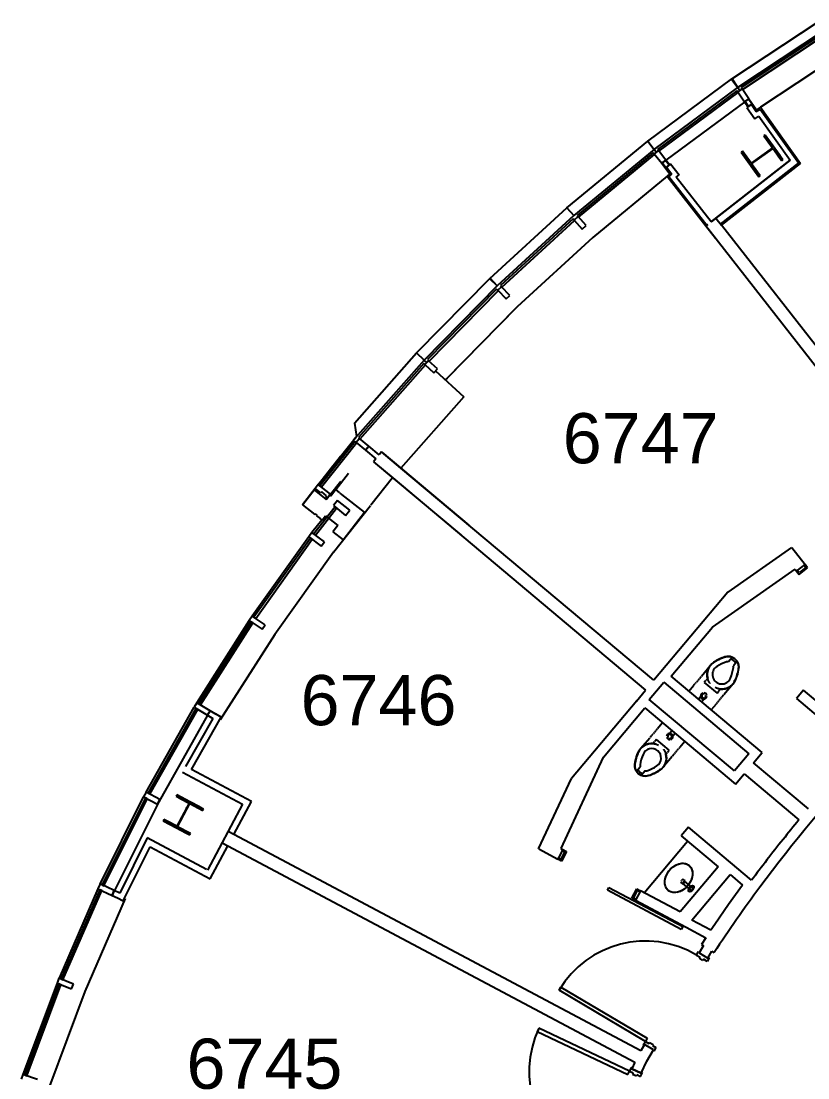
# Model space of a CAD drawing. Header units: inches. Extents: x -59 to 5673, y -29 to 4299.
# Drawn here: x 8 to 384, y 3606 to 4112 of the extents above; entities that cross this region are included whole.
import ezdxf

# ---------------------------------------------------------------- set-up
doc = ezdxf.new("R2010")
doc.units = ezdxf.units.IN
doc.header["$LTSCALE"] = 96
doc.header["$MEASUREMENT"] = 0
for name, color, linetype in [('A-ANNO-ROOM', 4, 'Continuous'), ('A-COLS', 5, 'Continuous'), ('A-DOOR', 2, 'Continuous'), ('A-FLOR-CASE', 3, 'Continuous'), ('A-FLOR-PFIX', 2, 'Continuous'), ('A-GLAZ', 2, 'Continuous'), ('A-WALL-FULL', 6, 'Continuous')]:
    doc.layers.add(name, color=color, linetype=linetype)
doc.layers.add('AE-108$0$A-WALL-PATT', color=8, linetype='Continuous', lineweight=9)
doc.styles.add('ARIAL', font='arial.ttf')

msp = doc.modelspace()

# ---------------------------------------------------------------- hatches: boundary and pattern name
at = {"layer": 'A-COLS', "lineweight": 15}
h = msp.add_hatch(dxfattribs=at)
h.set_pattern_fill('FP_181', color=256, angle=125.58, style=0, pattern_type=2)
h.set_pattern_definition([(45, (-0.0003, -1.105), (-9.503515, 9.503515), []), (45, (0.0004, 13.295), (-9.503515, 9.503515), [])])
h.paths.add_polyline_path([(361.07, 4037.57), (361.65, 4037.98), (357.55, 4043.71), (367.8, 4051.04), (371.89, 4045.31), (372.47, 4045.73), (364.02, 4057.54), (363.45, 4057.12), (367.54, 4051.4), (357.3, 4044.07), (353.2, 4049.79), (352.62, 4049.38), (357.87, 4042.04)], flags=0)
at = {"layer": 'A-GLAZ', "lineweight": 13}
for points in [[(350.96, 4080.3), (348.09, 4084.39), (347.99, 4084.32), (350.6, 4080.79)], [(350.96, 4080.3), (350.96, 4080.3), (348.2, 4084.47), (348.09, 4084.39), (350.62, 4080.79)], [(235.78, 3985.35), (235.78, 3985.35), (232.31, 3988.95), (232.22, 3988.85), (235.78, 3985.35)], [(235.78, 3985.35), (232.41, 3989.04), (232.31, 3988.95), (235.78, 3985.35)]]:
    msp.add_hatch(color=256, dxfattribs=at).paths.add_polyline_path(points, flags=0)
at = {"layer": 'AE-108$0$A-WALL-PATT', "lineweight": 9}
h = msp.add_hatch(dxfattribs=at)
h.set_pattern_fill('FP_1', color=256, style=0, pattern_type=2)
h.set_pattern_definition([(0, (0, -1.105), (30.72, 7.68), [1.267, -21.773, 1.267, -21.773, -122.88]), (0, (0, -1.105), (30.72, 7.68), [-46.08, 1.267, -44.813, 1.267, -21.773, -53.76]), (0, (0, -1.105), (30.72, 7.68), [-115.2, 1.267, -14.093, 1.267, -37.133]), (120, (11.52, 2.735), (-22.011075, 22.7643), [1.267, -21.773, 1.267, -21.773, -122.88]), (120, (11.52, 2.735), (-22.011075, 22.7643), [-46.08, 1.267, -44.813, 1.267, -21.773, -53.76]), (120, (11.52, 2.735), (-22.011075, 22.7643), [-115.2, 1.267, -14.093, 1.267, -37.133]), (240, (15.36, 18.095), (-8.708925, -30.4443), [1.267, -21.773, 1.267, -21.773, -122.88]), (240, (15.36, 18.095), (-8.708925, -30.4443), [-46.08, 1.267, -44.813, 1.267, -21.773, -53.76]), (240, (15.36, 18.095), (-8.708925, -30.4443), [-115.2, 1.267, -14.093, 1.267, -37.133])])
h.paths.add_polyline_path([(306.85, 3791.92), (307.25, 3792.4), (291.74, 3805.41), (291.34, 3804.93), (306.37, 3792.32)], flags=0)
h.paths.add_polyline_path([(276.5, 3817.39), (276.9, 3817.87), (234.19, 3853.7), (233.83, 3853.19), (276.31, 3817.55)], flags=0)
h.paths.add_polyline_path([(218.95, 3865.68), (219.35, 3866.15), (186.25, 3893.93), (185.85, 3893.45), (218.77, 3865.83)], flags=0)

# ---------------------------------------------------------------- linework, layer by layer
msp.add_line((100.99, 3780.57), (101, 3780.57))
at = {"layer": 'A-COLS'}
for p, q in [((364.02, 4057.54), (363.45, 4057.12)), ((363.45, 4057.12), (367.54, 4051.4)), ((372.47, 4045.73), (364.02, 4057.54)), ((365.38, 4055.77), (364.74, 4055.31)), ((364.74, 4055.31), (367.54, 4051.4)), ((371.24, 4047.58), (365.38, 4055.77)), ((367.54, 4051.4), (357.29, 4044.07)), ((367.54, 4051.4), (357.3, 4044.07)), ((357.55, 4043.7), (367.8, 4051.04)), ((357.55, 4043.71), (367.8, 4051.04)), ((366.08, 4053.44), (366.64, 4054.01)), ((367.8, 4051.04), (370.6, 4047.12)), ((367.8, 4051.04), (371.89, 4045.31)), ((368, 4050.76), (368.56, 4051.32)), ((353.2, 4049.79), (352.62, 4049.38)), ((352.62, 4049.38), (361.07, 4037.57)), ((357.3, 4044.07), (353.2, 4049.79)), ((354.49, 4047.98), (353.86, 4047.52)), ((353.86, 4047.52), (359.71, 4039.33)), ((357.29, 4044.07), (354.49, 4047.98)), ((370.6, 4047.12), (371.24, 4047.58)), ((371.89, 4045.31), (372.47, 4045.73)), ((356.49, 4043.85), (357.05, 4044.41)), ((361.65, 4037.98), (357.55, 4043.71)), ((360.35, 4039.79), (357.55, 4043.7)), ((358.41, 4041.16), (358.97, 4041.73)), ((359.71, 4039.33), (360.35, 4039.79)), ((361.07, 4037.57), (361.65, 4037.98)), ((82.58, 3741.83), (82.25, 3741.2)), ((95.4, 3735.01), (82.58, 3741.83)), ((82.25, 3741.2), (88.46, 3737.89)), ((88.46, 3737.89), (82.55, 3726.77)), ((88.47, 3737.87), (82.57, 3726.78)), ((82.93, 3726.58), (88.83, 3737.68)), ((82.94, 3726.56), (88.85, 3737.69)), ((84.57, 3740.76), (84.23, 3740.12)), ((84.23, 3740.12), (88.47, 3737.87)), ((93.4, 3736.06), (84.57, 3740.76)), ((88.4, 3737.75), (89.03, 3738.38)), ((88.83, 3737.68), (93.06, 3735.43)), ((88.85, 3737.69), (95.07, 3734.38)), ((89.24, 3737.48), (89.76, 3738.01)), ((91.51, 3736.25), (92.04, 3736.78)), ((87.12, 3735.36), (88.19, 3736.43)), ((92.24, 3735.88), (92.77, 3736.41)), ((93.06, 3735.43), (93.4, 3736.06)), ((95.07, 3734.38), (95.4, 3735.01)), ((76.33, 3730.07), (76, 3729.45)), ((76, 3729.45), (88.82, 3722.63)), ((82.55, 3726.77), (76.33, 3730.07)), ((78.34, 3729.03), (78, 3728.39)), ((78, 3728.39), (86.83, 3723.7)), ((82.57, 3726.78), (78.34, 3729.03)), ((78.68, 3728.03), (79.21, 3728.56)), ((79.4, 3727.64), (79.92, 3728.17)), ((81.69, 3726.43), (82.22, 3726.96)), ((82.4, 3726.04), (82.95, 3726.59)), ((87.17, 3724.33), (82.93, 3726.58)), ((89.15, 3723.26), (82.94, 3726.56)), ((83.17, 3727.92), (84.18, 3728.92)), ((86.83, 3723.7), (87.17, 3724.33)), ((88.82, 3722.63), (89.15, 3723.26))]:
    msp.add_line(p, q, dxfattribs=at)
at = {"layer": 'A-DOOR'}
for p, q in [((379.58, 3849.22), (379.09, 3848.84)), ((379.09, 3848.84), (380.32, 3847.26)), ((380.43, 3848.14), (379.58, 3849.22)), ((380.32, 3847.26), (384.35, 3850.41)), ((383.48, 3850.52), (380.43, 3848.14)), ((383.12, 3851.98), (382.64, 3851.61)), ((382.64, 3851.61), (383.48, 3850.52)), ((384.36, 3850.41), (383.13, 3851.99)), ((264.88, 3711.07), (265.17, 3711.61)), ((265.17, 3711.61), (266.38, 3710.97)), ((266.38, 3710.97), (268.2, 3714.39)), ((269.04, 3714.65), (266.65, 3710.13)), ((266.99, 3715.03), (267.28, 3715.59)), ((268.2, 3714.39), (266.99, 3715.03)), ((267.28, 3715.59), (269.04, 3714.65)), ((266.64, 3710.12), (264.87, 3711.06)), ((288.58, 3696.21), (289.29, 3697.54)), ((289.29, 3697.54), (324.6, 3678.76)), ((300.2, 3692.3), (302.61, 3696.82)), ((302.61, 3696.82), (304.37, 3695.89)), ((323.9, 3677.44), (288.58, 3696.21)), ((301.97, 3691.36), (300.2, 3692.3)), ((302.87, 3695.98), (301.05, 3692.56)), ((301.05, 3692.56), (302.26, 3691.91)), ((302.26, 3691.91), (301.97, 3691.36)), ((304.08, 3695.33), (302.87, 3695.98)), ((304.37, 3695.89), (304.08, 3695.33)), ((324.6, 3678.76), (323.9, 3677.44)), ((331.21, 3665.12), (332.23, 3666.84)), ((332.23, 3666.84), (332.66, 3666.59)), ((332.66, 3666.59), (332.4, 3666.16)), ((332.4, 3666.16), (336.6, 3663.67)), ((331.21, 3665.12), (332.88, 3664.14)), ((332.56, 3663.6), (332.88, 3664.14)), ((334.28, 3662.58), (332.56, 3663.6)), ((334.6, 3663.12), (334.28, 3662.58)), ((336.26, 3662.13), (334.6, 3663.12)), ((337.28, 3663.85), (336.26, 3662.13)), ((336.6, 3663.67), (336.85, 3664.1)), ((336.85, 3664.1), (337.28, 3663.85)), ((265.44, 3648.33), (266.33, 3649.83)), ((306.72, 3623.84), (265.44, 3648.33)), ((266.33, 3649.83), (307.62, 3625.34)), ((255.77, 3630.14), (255.02, 3628.56)), ((255.02, 3628.56), (298.41, 3608.02)), ((299.15, 3609.6), (255.77, 3630.14)), ((305.7, 3622.12), (306.72, 3623.84)), ((306.13, 3621.86), (305.7, 3622.12)), ((306.39, 3622.29), (306.13, 3621.86)), ((310.58, 3619.81), (306.39, 3622.29)), ((307.62, 3625.34), (306.72, 3623.84)), ((306.72, 3623.84), (308.39, 3622.85)), ((308.39, 3622.85), (308.71, 3623.38)), ((308.71, 3623.38), (310.43, 3622.36)), ((310.43, 3622.36), (310.11, 3621.83)), ((310.11, 3621.83), (311.78, 3620.84)), ((311.78, 3620.84), (310.76, 3619.12)), ((310.33, 3619.38), (310.58, 3619.81)), ((310.76, 3619.12), (310.33, 3619.38)), ((300.01, 3611.41), (299.15, 3609.6)), ((300.46, 3611.2), (300.01, 3611.41)), ((300.25, 3610.74), (300.46, 3611.2)), ((304.65, 3608.66), (300.25, 3610.74)), ((298.41, 3608.02), (299.15, 3609.6)), ((299.15, 3609.6), (300.91, 3608.77)), ((300.91, 3608.77), (300.64, 3608.21)), ((300.64, 3608.21), (302.45, 3607.36)), ((302.45, 3607.36), (302.71, 3607.92)), ((302.71, 3607.92), (304.46, 3607.09)), ((304.46, 3607.09), (305.32, 3608.9)), ((304.87, 3609.11), (304.65, 3608.66)), ((305.32, 3608.9), (304.87, 3609.11))]:
    msp.add_line(p, q, dxfattribs=at)
for centre, start, end in [((306.72, 3623.84), 59.3279, 149.3279), ((306.72, 3623.84), 59.3279, 149.3279), ((299.15, 3609.6), 154.6679, 244.6679), ((299.15, 3609.6), 154.6679, 244.6679)]:
    msp.add_arc(centre, 48, start, end, dxfattribs=at)
at = {"layer": 'A-FLOR-CASE'}
for p, q in [((306.22, 3694.9), (326.94, 3719.6)), ((317.78, 3705.09), (318.83, 3706.34)), ((318.83, 3706.34), (320.04, 3707.4)), ((320.04, 3707.4), (321.37, 3708.22)), ((321.37, 3708.22), (322.76, 3708.78)), ((322.76, 3708.78), (324.14, 3709.04)), ((324.14, 3709.04), (325.45, 3709)), ((325.45, 3709), (326.65, 3708.65)), ((326.47, 3708.72), (326.71, 3708.62)), ((326.65, 3708.65), (327.67, 3708.02)), ((327.67, 3708.02), (328.47, 3707.12)), ((328.43, 3707.18), (328.53, 3707.03)), ((328.47, 3707.12), (329.02, 3706.01)), ((316.06, 3700.8), (316.37, 3702.26)), ((316.37, 3702.26), (316.95, 3703.71)), ((316.95, 3703.71), (317.78, 3705.09)), ((328.96, 3701.85), (328.38, 3700.4)), ((329.27, 3703.31), (328.96, 3701.85)), ((329.02, 3706.01), (329.29, 3704.72)), ((329.04, 3705.95), (329.05, 3705.9)), ((329.29, 3704.72), (329.27, 3703.31)), ((316.04, 3699.4), (316.06, 3700.8)), ((316.31, 3698.11), (316.04, 3699.4)), ((316.86, 3696.99), (316.31, 3698.11)), ((316.9, 3696.93), (316.76, 3697.15)), ((317.66, 3696.1), (316.86, 3696.99)), ((323.77, 3700.25), (323.96, 3699.72)), ((323.96, 3699.72), (324.33, 3699.41)), ((325.29, 3696.72), (323.96, 3695.89)), ((324.33, 3699.41), (324.71, 3699.32)), ((325.44, 3700.55), (324.5, 3699.38)), ((324.5, 3699.38), (328.18, 3696.39)), ((324.71, 3699.32), (324.93, 3699.37)), ((324.93, 3699.37), (325.51, 3700.08)), ((325.36, 3701.09), (325.24, 3701.17)), ((326.5, 3697.78), (325.29, 3696.72)), ((325.57, 3700.71), (325.36, 3701.09)), ((329.13, 3697.55), (325.44, 3700.55)), ((325.51, 3700.08), (325.57, 3700.71)), ((327.54, 3699.02), (326.5, 3697.78)), ((328.38, 3700.4), (327.54, 3699.02)), ((318.68, 3695.46), (317.66, 3696.1)), ((318.78, 3695.42), (318.63, 3695.49)), ((319.88, 3695.12), (318.68, 3695.46)), ((321.19, 3695.07), (319.88, 3695.12)), ((319.99, 3695.1), (319.94, 3695.11)), ((322.57, 3695.34), (321.19, 3695.07)), ((323.96, 3695.89), (322.57, 3695.34))]:
    msp.add_line(p, q, dxfattribs=at)
msp.add_circle((328.66, 3696.97), 0.75, dxfattribs=at)
for start, end in [(68, 138.5147), (149, 167)]:
    msp.add_arc((324.77, 3700.29), 1, start, end, dxfattribs=at)
msp.add_ellipse((328.64, 3696.93), major_axis=(1.1, 1.36), ratio=0.571429, dxfattribs=at)
for points, knots in [([(318.53, 3706.01), (318.66, 3706.16), (318.88, 3706.39), (319.12, 3706.62), (319.21, 3706.71)], [-4.6652167, -4.6652167, -4.6652167, -4.6652167, -4.5915585, -4.541704, -4.541704, -4.541704, -4.541704]), ([(319.76, 3707.17), (319.96, 3707.33), (320.23, 3707.53), (320.5, 3707.71), (320.57, 3707.76)], [-4.4498221, -4.4498221, -4.4498221, -4.4498221, -4.3498975, -4.3201203, -4.3201203, -4.3201203, -4.3201203]), ([(321.12, 3708.08), (321.4, 3708.24), (321.71, 3708.38), (322.02, 3708.51), (322.05, 3708.53)], [-4.2352464, -4.2352464, -4.2352464, -4.2352464, -4.1082365, -4.0945479, -4.0945479, -4.0945479, -4.0945479]), ([(322.55, 3708.71), (322.89, 3708.82), (323.24, 3708.91), (323.58, 3708.96), (323.58, 3708.96)], [-4.0199157, -4.0199157, -4.0199157, -4.0199157, -3.8665756, -3.8663935, -3.8663935, -3.8663935, -3.8663935]), ([(316.19, 3701.54), (316.19, 3701.57), (316.27, 3701.9), (316.36, 3702.23), (316.46, 3702.53)], [-5.3302301, -5.3302301, -5.3302301, -5.3302301, -5.3165414, -5.1895316, -5.1895316, -5.1895316, -5.1895316]), ([(316.69, 3703.13), (316.72, 3703.2), (316.85, 3703.51), (317, 3703.8), (317.12, 3704.03)], [-5.1046577, -5.1046577, -5.1046577, -5.1046577, -5.0748804, -4.9749558, -4.9749558, -4.9749558, -4.9749558]), ([(317.49, 3704.65), (317.56, 3704.76), (317.74, 3705.03), (317.93, 3705.29), (318.05, 3705.44)], [-4.883074, -4.883074, -4.883074, -4.883074, -4.8332195, -4.7595613, -4.7595613, -4.7595613, -4.7595613]), ([(329.14, 3702.58), (329.14, 3702.54), (329.06, 3702.21), (328.97, 3701.88), (328.87, 3701.58)], [-2.1886374, -2.1886374, -2.1886374, -2.1886374, -2.1749488, -2.0479389, -2.0479389, -2.0479389, -2.0479389]), ([(329.31, 3704.15), (329.31, 3704.15), (329.31, 3703.81), (329.29, 3703.46), (329.23, 3703.1)], [-2.4167919, -2.4167919, -2.4167919, -2.4167919, -2.4166097, -2.2632696, -2.2632696, -2.2632696, -2.2632696]), ([(316.02, 3699.96), (316.02, 3699.96), (316.02, 3700.3), (316.04, 3700.66), (316.09, 3701.01)], [-5.5583845, -5.5583845, -5.5583845, -5.5583845, -5.5582024, -5.4048623, -5.4048623, -5.4048623, -5.4048623]), ([(325.57, 3696.94), (325.37, 3696.78), (325.1, 3696.58), (324.82, 3696.4), (324.76, 3696.36)], [-1.3082295, -1.3082295, -1.3082295, -1.3082295, -1.2083049, -1.1785276, -1.1785276, -1.1785276, -1.1785276]), ([(326.8, 3698.1), (326.67, 3697.96), (326.45, 3697.72), (326.21, 3697.5), (326.12, 3697.41)], [-1.523624, -1.523624, -1.523624, -1.523624, -1.4499658, -1.4001113, -1.4001113, -1.4001113, -1.4001113]), ([(327.84, 3699.47), (327.77, 3699.36), (327.59, 3699.09), (327.4, 3698.82), (327.28, 3698.67)], [-1.7414813, -1.7414813, -1.7414813, -1.7414813, -1.6916268, -1.6179686, -1.6179686, -1.6179686, -1.6179686]), ([(328.64, 3700.98), (328.61, 3700.91), (328.48, 3700.61), (328.33, 3700.31), (328.21, 3700.08)], [-1.963065, -1.963065, -1.963065, -1.963065, -1.9332878, -1.8333632, -1.8333632, -1.8333632, -1.8333632]), ([(322.78, 3695.41), (322.43, 3695.29), (322.09, 3695.21), (321.75, 3695.15), (321.75, 3695.15)], [-0.878323, -0.878323, -0.878323, -0.878323, -0.7249829, -0.7248008, -0.7248008, -0.7248008, -0.7248008]), ([(324.21, 3696.03), (323.93, 3695.88), (323.62, 3695.73), (323.31, 3695.6), (323.28, 3695.59)], [-1.0936537, -1.0936537, -1.0936537, -1.0936537, -0.9666439, -0.9529552, -0.9529552, -0.9529552, -0.9529552])]:
    msp.add_open_spline(points, degree=3, knots=knots, dxfattribs=at)
for points in [[(323.99, 3709.02), (324.35, 3709.06), (324.69, 3709.06), (325.03, 3709.04)], [(325.37, 3709.01), (325.72, 3708.96), (326.06, 3708.9), (326.36, 3708.77)], [(326.62, 3708.66), (327, 3708.5), (327.35, 3708.28), (327.67, 3708.02)], [(327.67, 3708.02), (327.98, 3707.76), (328.25, 3707.45), (328.48, 3707.1)], [(328.63, 3706.86), (328.79, 3706.57), (328.93, 3706.26), (329.04, 3705.93)], [(329.13, 3705.61), (329.21, 3705.28), (329.27, 3704.93), (329.29, 3704.58)], [(316.2, 3698.51), (316.12, 3698.84), (316.06, 3699.18), (316.04, 3699.54)], [(316.7, 3697.26), (316.53, 3697.54), (316.4, 3697.85), (316.29, 3698.18)], [(317.66, 3696.1), (317.35, 3696.36), (317.08, 3696.67), (316.85, 3697.02)], [(318.71, 3695.45), (318.33, 3695.62), (317.98, 3695.83), (317.66, 3696.1)], [(319.96, 3695.11), (319.61, 3695.16), (319.27, 3695.22), (318.97, 3695.34)], [(321.34, 3695.09), (320.98, 3695.06), (320.64, 3695.06), (320.29, 3695.08)]]:
    msp.add_open_spline(points, degree=3, dxfattribs=at)
at = {"layer": 'A-FLOR-PFIX'}
for p, q in [((343.57, 3807.35), (344.44, 3807.67)), ((344.44, 3807.67), (344.82, 3807.8)), ((344.82, 3807.8), (345.01, 3807.86)), ((345.01, 3807.86), (345.21, 3807.91)), ((345.21, 3807.91), (345.4, 3807.95)), ((345.4, 3807.95), (345.6, 3807.99)), ((345.6, 3807.99), (345.8, 3808.01)), ((345.8, 3808.01), (346, 3808.03)), ((346, 3808.03), (346.2, 3808.05)), ((346.2, 3808.05), (346.4, 3808.05)), ((346.4, 3808.05), (346.6, 3808.04)), ((346.52, 3805.55), (348.3, 3807.67)), ((346.6, 3808.04), (346.79, 3808.03)), ((346.79, 3808.03), (346.99, 3808.01)), ((346.99, 3808.01), (347.19, 3807.98)), ((347.19, 3807.98), (347.39, 3807.95)), ((347.39, 3807.95), (347.58, 3807.9)), ((347.58, 3807.9), (347.78, 3807.85)), ((347.78, 3807.85), (347.97, 3807.79)), ((347.97, 3807.79), (348.16, 3807.72)), ((348.16, 3807.72), (348.34, 3807.65)), ((348.34, 3807.65), (348.52, 3807.57)), ((348.52, 3807.57), (348.7, 3807.48)), ((348.7, 3807.48), (348.88, 3807.38)), ((333.54, 3798.63), (337.94, 3803.87)), ((336.87, 3802.15), (336.99, 3802.4)), ((336.99, 3802.4), (337.11, 3802.65)), ((337.11, 3802.65), (337.25, 3802.9)), ((337.25, 3802.9), (337.4, 3803.14)), ((337.4, 3803.14), (337.55, 3803.37)), ((337.55, 3803.37), (337.72, 3803.6)), ((337.72, 3803.6), (337.89, 3803.82)), ((337.89, 3803.82), (338.07, 3804.03)), ((338.07, 3804.03), (338.26, 3804.23)), ((338.26, 3804.23), (338.46, 3804.43)), ((338.46, 3804.43), (338.67, 3804.62)), ((338.67, 3804.62), (338.88, 3804.8)), ((338.88, 3804.8), (339.1, 3804.97)), ((339.1, 3804.97), (339.33, 3805.14)), ((339.33, 3805.14), (339.49, 3805.25)), ((339.49, 3805.25), (340.27, 3805.73)), ((340.27, 3805.73), (341.07, 3806.19)), ((341.07, 3806.19), (341.89, 3806.61)), ((341.89, 3806.61), (342.72, 3806.99)), ((342.72, 3806.99), (343.57, 3807.35)), ((350.6, 3805.74), (348.82, 3803.62)), ((348.88, 3807.38), (349.05, 3807.28)), ((349.05, 3807.28), (349.22, 3807.17)), ((349.22, 3807.17), (349.38, 3807.05)), ((349.38, 3807.05), (349.54, 3806.93)), ((349.54, 3806.93), (349.6, 3806.88)), ((349.6, 3806.88), (349.75, 3806.75)), ((349.75, 3806.75), (349.89, 3806.61)), ((349.89, 3806.61), (350.03, 3806.47)), ((350.03, 3806.47), (350.17, 3806.32)), ((350.17, 3806.32), (350.29, 3806.16)), ((350.29, 3806.16), (350.42, 3806.01)), ((350.42, 3806.01), (350.53, 3805.84)), ((350.53, 3805.84), (350.64, 3805.67)), ((350.64, 3805.67), (350.74, 3805.5)), ((350.74, 3805.5), (350.84, 3805.33)), ((350.84, 3805.33), (350.92, 3805.15)), ((350.92, 3805.15), (351, 3804.96)), ((351, 3804.96), (351.08, 3804.78)), ((351.08, 3804.78), (351.14, 3804.59)), ((351.14, 3804.59), (351.2, 3804.4)), ((351.2, 3804.4), (351.25, 3804.2)), ((351.25, 3804.2), (351.29, 3804.01)), ((351.29, 3804.01), (351.33, 3803.81)), ((351.33, 3803.81), (351.35, 3803.61)), ((351.34, 3802.41), (351.33, 3802.34)), ((351.36, 3802.61), (351.34, 3802.41)), ((351.35, 3803.61), (351.37, 3803.41)), ((351.38, 3802.81), (351.36, 3802.61)), ((351.37, 3803.41), (351.38, 3803.21)), ((351.38, 3803.21), (351.38, 3803.01)), ((351.38, 3803.01), (351.38, 3802.81)), ((332.57, 3797.48), (333.4, 3798.46)), ((336.54, 3797.54), (335.83, 3796.7)), ((336.3, 3799.43), (336.31, 3799.71)), ((336.3, 3799.15), (336.3, 3799.43)), ((336.32, 3798.87), (336.3, 3799.15)), ((336.31, 3799.71), (336.33, 3799.98)), ((336.34, 3798.59), (336.32, 3798.87)), ((336.33, 3799.98), (336.36, 3800.26)), ((336.38, 3798.31), (336.34, 3798.59)), ((336.36, 3800.26), (336.4, 3800.54)), ((336.43, 3798.03), (336.38, 3798.31)), ((336.4, 3800.54), (336.45, 3800.81)), ((336.49, 3797.76), (336.43, 3798.03)), ((336.45, 3800.81), (336.51, 3801.09)), ((336.56, 3797.49), (336.49, 3797.76)), ((336.51, 3801.09), (336.59, 3801.36)), ((336.64, 3797.22), (336.56, 3797.49)), ((336.59, 3801.36), (336.67, 3801.62)), ((336.67, 3801.62), (336.77, 3801.89)), ((336.77, 3801.89), (336.87, 3802.15)), ((350.23, 3797.88), (349.9, 3797.02)), ((350.52, 3798.75), (350.23, 3797.88)), ((350.78, 3799.63), (350.52, 3798.75)), ((351, 3800.53), (350.78, 3799.63)), ((351.18, 3801.43), (351, 3800.53)), ((351.33, 3802.34), (351.18, 3801.43)), ((327.52, 3791.46), (329.87, 3794.25)), ((330, 3794.42), (330.51, 3795.02)), ((330.65, 3795.18), (331.15, 3795.79)), ((331.29, 3795.95), (331.79, 3796.55)), ((331.93, 3796.72), (332.44, 3797.32)), ((335.7, 3796.54), (334.93, 3795.63)), ((334.93, 3795.63), (341.06, 3790.48)), ((336.73, 3796.96), (336.64, 3797.22)), ((336.83, 3796.7), (336.73, 3796.96)), ((336.94, 3796.44), (336.83, 3796.7)), ((337.07, 3796.19), (336.94, 3796.44)), ((337.2, 3795.94), (337.07, 3796.19)), ((337.34, 3795.7), (337.2, 3795.94)), ((337.49, 3795.46), (337.34, 3795.7)), ((337.65, 3795.23), (337.49, 3795.46)), ((337.73, 3795.13), (337.67, 3795.21)), ((340.38, 3793.01), (340.13, 3793.13)), ((340.64, 3792.9), (340.38, 3793.01)), ((340.9, 3792.8), (340.64, 3792.9)), ((341.16, 3792.71), (340.9, 3792.8)), ((341.43, 3792.63), (341.16, 3792.71)), ((341.7, 3792.56), (341.43, 3792.63)), ((341.98, 3792.5), (341.7, 3792.56)), ((341.96, 3791.56), (342.67, 3792.4)), ((342.25, 3792.45), (341.98, 3792.5)), ((342.53, 3792.42), (342.25, 3792.45)), ((342.81, 3792.39), (342.53, 3792.42)), ((343.09, 3792.38), (342.81, 3792.39)), ((343.37, 3792.37), (343.09, 3792.38)), ((343.65, 3792.38), (343.37, 3792.37)), ((343.93, 3792.4), (343.65, 3792.38)), ((344.21, 3792.43), (343.93, 3792.4)), ((344.48, 3792.47), (344.21, 3792.43)), ((348.66, 3794.87), (344.26, 3789.63)), ((344.76, 3792.53), (344.48, 3792.47)), ((345.03, 3792.59), (344.76, 3792.53)), ((345.3, 3792.67), (345.03, 3792.59)), ((345.57, 3792.75), (345.3, 3792.67)), ((345.83, 3792.85), (345.57, 3792.75)), ((346.09, 3792.95), (345.83, 3792.85)), ((346.34, 3793.07), (346.09, 3792.95)), ((346.59, 3793.2), (346.34, 3793.07)), ((346.84, 3793.33), (346.59, 3793.2)), ((347.08, 3793.48), (346.84, 3793.33)), ((347.31, 3793.64), (347.08, 3793.48)), ((347.54, 3793.8), (347.31, 3793.64)), ((347.76, 3793.98), (347.54, 3793.8)), ((347.97, 3794.16), (347.76, 3793.98)), ((348.17, 3794.35), (347.97, 3794.16)), ((348.37, 3794.55), (348.17, 3794.35)), ((348.56, 3794.75), (348.37, 3794.55)), ((348.74, 3794.97), (348.56, 3794.75)), ((348.91, 3795.19), (348.74, 3794.97)), ((349.07, 3795.42), (348.91, 3795.19)), ((349.23, 3795.65), (349.07, 3795.42)), ((349.37, 3795.89), (349.23, 3795.65)), ((349.51, 3796.14), (349.37, 3795.89)), ((349.63, 3796.39), (349.51, 3796.14)), ((349.74, 3796.64), (349.63, 3796.39)), ((349.9, 3797.02), (349.74, 3796.64)), ((332.12, 3787.61), (333.19, 3788.88)), ((333.65, 3786.32), (334.72, 3787.59)), ((341.06, 3790.48), (341.83, 3791.4)), ((342.52, 3787.55), (342.01, 3786.95)), ((343.16, 3788.32), (342.65, 3787.71)), ((344.13, 3789.47), (343.29, 3788.48)), ((340.59, 3785.25), (338.25, 3782.46)), ((341.23, 3786.02), (340.72, 3785.41)), ((341.87, 3786.79), (341.37, 3786.18)), ((311.2, 3772.01), (311.71, 3772.61)), ((311.84, 3772.78), (312.35, 3773.38)), ((312.49, 3773.54), (314.83, 3776.33)), ((319.42, 3772.47), (318.36, 3771.2)), ((304.41, 3763.92), (308.81, 3769.16)), ((308.97, 3769.35), (309.78, 3770.31)), ((309.92, 3770.48), (310.42, 3771.08)), ((311.11, 3767.23), (310.4, 3766.39)), ((310.56, 3771.24), (311.07, 3771.85)), ((312.02, 3768.31), (311.25, 3767.4)), ((318.14, 3763.17), (312.02, 3768.31)), ((320.96, 3771.19), (319.89, 3769.92)), ((325.55, 3767.33), (323.21, 3764.54)), ((303.18, 3761.78), (303.33, 3762.15)), ((303.33, 3762.15), (303.45, 3762.41)), ((303.45, 3762.41), (303.57, 3762.66)), ((303.57, 3762.66), (303.7, 3762.9)), ((303.7, 3762.9), (303.85, 3763.14)), ((303.85, 3763.14), (304, 3763.38)), ((304, 3763.38), (304.17, 3763.61)), ((304.17, 3763.61), (304.34, 3763.83)), ((304.34, 3763.83), (304.52, 3764.04)), ((304.52, 3764.04), (304.71, 3764.25)), ((304.71, 3764.25), (304.9, 3764.45)), ((304.9, 3764.45), (305.11, 3764.64)), ((305.11, 3764.64), (305.32, 3764.82)), ((305.32, 3764.82), (305.54, 3764.99)), ((305.54, 3764.99), (305.77, 3765.16)), ((305.77, 3765.16), (306, 3765.31)), ((306, 3765.31), (306.24, 3765.46)), ((306.24, 3765.46), (306.48, 3765.6)), ((306.48, 3765.6), (306.73, 3765.72)), ((306.73, 3765.72), (306.99, 3765.84)), ((306.99, 3765.84), (307.25, 3765.95)), ((307.25, 3765.95), (307.51, 3766.04)), ((307.51, 3766.04), (307.77, 3766.13)), ((307.77, 3766.13), (308.04, 3766.2)), ((308.04, 3766.2), (308.32, 3766.27)), ((308.32, 3766.27), (308.59, 3766.32)), ((308.59, 3766.32), (308.87, 3766.36)), ((308.87, 3766.36), (309.15, 3766.39)), ((309.15, 3766.39), (309.43, 3766.41)), ((309.43, 3766.41), (309.71, 3766.42)), ((309.71, 3766.42), (309.99, 3766.42)), ((309.99, 3766.42), (310.27, 3766.4)), ((310.27, 3766.4), (310.54, 3766.38)), ((310.54, 3766.38), (310.82, 3766.34)), ((310.82, 3766.34), (311.1, 3766.29)), ((311.1, 3766.29), (311.37, 3766.24)), ((311.37, 3766.24), (311.64, 3766.17)), ((311.64, 3766.17), (311.91, 3766.09)), ((311.91, 3766.09), (312.18, 3766)), ((312.18, 3766), (312.44, 3765.89)), ((312.44, 3765.89), (312.69, 3765.78)), ((312.69, 3765.78), (312.95, 3765.66)), ((315.33, 3763.68), (315.42, 3763.56)), ((315.42, 3763.56), (315.58, 3763.33)), ((315.58, 3763.33), (315.73, 3763.1)), ((315.73, 3763.1), (315.88, 3762.85)), ((315.88, 3762.85), (316.01, 3762.61)), ((316.01, 3762.61), (316.13, 3762.36)), ((316.13, 3762.36), (316.24, 3762.1)), ((316.24, 3762.1), (316.35, 3761.84)), ((316.53, 3761.25), (317.24, 3762.1)), ((317.38, 3762.26), (318.14, 3763.17)), ((321.15, 3762.08), (320.64, 3761.47)), ((321.79, 3762.85), (321.28, 3762.24)), ((322.43, 3763.61), (321.92, 3763.01)), ((323.07, 3764.38), (322.57, 3763.78)), ((301.74, 3756.46), (301.89, 3757.37)), ((301.89, 3757.37), (302.08, 3758.27)), ((302.08, 3758.27), (302.3, 3759.16)), ((302.3, 3759.16), (302.56, 3760.04)), ((302.56, 3760.04), (302.85, 3760.92)), ((302.85, 3760.92), (303.18, 3761.78)), ((319.54, 3760.17), (315.14, 3754.92)), ((316.31, 3756.91), (316.21, 3756.65)), ((316.4, 3757.17), (316.31, 3756.91)), ((316.35, 3761.84), (316.44, 3761.57)), ((316.49, 3757.44), (316.4, 3757.17)), ((316.44, 3761.57), (316.52, 3761.31)), ((316.56, 3757.71), (316.49, 3757.44)), ((316.52, 3761.31), (316.59, 3761.03)), ((316.63, 3757.98), (316.56, 3757.71)), ((316.59, 3761.03), (316.65, 3760.76)), ((316.68, 3758.25), (316.63, 3757.98)), ((316.65, 3760.76), (316.69, 3760.49)), ((316.72, 3758.53), (316.68, 3758.25)), ((316.69, 3760.49), (316.73, 3760.21)), ((316.75, 3758.81), (316.72, 3758.53)), ((316.73, 3760.21), (316.76, 3759.93)), ((316.77, 3759.09), (316.75, 3758.81)), ((316.76, 3759.93), (316.77, 3759.65)), ((316.77, 3759.65), (316.78, 3759.37)), ((316.78, 3759.37), (316.77, 3759.09)), ((320.5, 3761.31), (319.68, 3760.33)), ((301.69, 3755.78), (301.7, 3755.98)), ((301.69, 3755.58), (301.69, 3755.78)), ((301.71, 3755.38), (301.69, 3755.58)), ((301.7, 3755.98), (301.71, 3756.18)), ((301.71, 3756.18), (301.73, 3756.38)), ((301.72, 3755.18), (301.71, 3755.38)), ((301.75, 3754.98), (301.72, 3755.18)), ((301.73, 3756.38), (301.74, 3756.46)), ((301.78, 3754.79), (301.75, 3754.98)), ((301.83, 3754.59), (301.78, 3754.79)), ((301.88, 3754.4), (301.83, 3754.59)), ((301.93, 3754.21), (301.88, 3754.4)), ((302, 3754.02), (301.93, 3754.21)), ((302.07, 3753.83), (302, 3754.02)), ((302.15, 3753.65), (302.07, 3753.83)), ((302.24, 3753.47), (302.15, 3753.65)), ((302.34, 3753.29), (302.24, 3753.47)), ((302.44, 3753.12), (302.34, 3753.29)), ((302.55, 3752.95), (302.44, 3753.12)), ((302.48, 3753.06), (304.26, 3755.18)), ((302.66, 3752.79), (302.55, 3752.95)), ((302.78, 3752.63), (302.66, 3752.79)), ((302.91, 3752.48), (302.78, 3752.63)), ((303.04, 3752.33), (302.91, 3752.48)), ((303.18, 3752.18), (303.04, 3752.33)), ((303.33, 3752.05), (303.18, 3752.18)), ((303.48, 3751.91), (303.33, 3752.05)), ((303.54, 3751.86), (303.48, 3751.91)), ((303.7, 3751.74), (303.54, 3751.86)), ((306.56, 3753.25), (304.78, 3751.13)), ((311.19, 3752.19), (310.35, 3751.8)), ((312, 3752.61), (311.19, 3752.19)), ((312.8, 3753.06), (312, 3752.61)), ((313.59, 3753.55), (312.8, 3753.06)), ((313.75, 3753.66), (313.59, 3753.55)), ((313.98, 3753.82), (313.75, 3753.66)), ((314.2, 3753.99), (313.98, 3753.82)), ((314.41, 3754.17), (314.2, 3753.99)), ((314.62, 3754.36), (314.41, 3754.17)), ((314.81, 3754.56), (314.62, 3754.36)), ((315.01, 3754.77), (314.81, 3754.56)), ((315.19, 3754.98), (315.01, 3754.77)), ((315.36, 3755.2), (315.19, 3754.98)), ((315.52, 3755.43), (315.36, 3755.2)), ((315.68, 3755.66), (315.52, 3755.43)), ((315.83, 3755.9), (315.68, 3755.66)), ((315.96, 3756.14), (315.83, 3755.9)), ((316.09, 3756.39), (315.96, 3756.14)), ((316.2, 3756.65), (316.09, 3756.39)), ((303.86, 3751.63), (303.7, 3751.74)), ((304.03, 3751.52), (303.86, 3751.63)), ((304.2, 3751.41), (304.03, 3751.52)), ((304.37, 3751.32), (304.2, 3751.41)), ((304.55, 3751.23), (304.37, 3751.32)), ((304.73, 3751.14), (304.55, 3751.23)), ((304.92, 3751.07), (304.73, 3751.14)), ((305.11, 3751), (304.92, 3751.07)), ((305.3, 3750.94), (305.11, 3751)), ((305.49, 3750.89), (305.3, 3750.94)), ((305.69, 3750.85), (305.49, 3750.89)), ((305.88, 3750.81), (305.69, 3750.85)), ((306.08, 3750.78), (305.88, 3750.81)), ((306.28, 3750.76), (306.08, 3750.78)), ((306.48, 3750.75), (306.28, 3750.76)), ((306.68, 3750.75), (306.48, 3750.75)), ((306.88, 3750.75), (306.68, 3750.75)), ((307.08, 3750.76), (306.88, 3750.75)), ((307.28, 3750.78), (307.08, 3750.76)), ((307.48, 3750.81), (307.28, 3750.78)), ((307.67, 3750.84), (307.48, 3750.81)), ((307.87, 3750.89), (307.67, 3750.84)), ((308.06, 3750.94), (307.87, 3750.89)), ((308.25, 3751), (308.06, 3750.94)), ((308.64, 3751.13), (308.25, 3751)), ((309.5, 3751.45), (308.64, 3751.13)), ((310.35, 3751.8), (309.5, 3751.45))]:
    msp.add_line(p, q, dxfattribs=at)
for centre, radius, start, end in [((352.01, 3785.95), 23, 108.1995, 122.9647), ((346.38, 3803.05), 5, 32.4315, 108.1995), ((343.3, 3799.37), 7, 122.9647, 195.1501), ((343.3, 3799.37), 4.5, 122.9647, 337.0353), ((352.01, 3785.95), 20.5, 108.1995, 122.9647), ((346.38, 3803.05), 2.5, 86.8699, 108.1995), ((328.57, 3805.62), 20.5, 337.0353, 351.8005), ((346.38, 3803.05), 4, 27.7775, 72.2225), ((346.38, 3803.05), 2.5, 351.8005, 13.1301), ((346.38, 3803.05), 5, 351.8005, 32.5424), ((346.38, 3803.05), 5, 19.9619, 25.5628), ((346.38, 3803.05), 5, 6.3503, 10.5574), ((328.57, 3805.62), 23, 337.0353, 351.8005), ((343.3, 3799.37), 7, 264.8499, 337.0353), ((348.86, 3796.67), 0.5, 300, 320), ((334.67, 3789.09), 1.5, 104.3534, 355.3367), ((334.67, 3789.09), 0.996, 72.6886, 27.3114), ((334.67, 3789.09), 1.5, 9.9625, 90.0375), ((318.41, 3769.7), 1.5, 140, 175.3367), ((318.41, 3769.7), 1.5, 189.6381, 270.0375), ((318.41, 3769.7), 1.5, 284.6633, 140), ((318.4, 3769.7), 0.996, 252.6886, 207.3114), ((324.51, 3753.18), 23, 157.0353, 171.8005), ((309.78, 3759.42), 7, 84.8499, 157.0353), ((309.78, 3759.42), 4.5, 50, 157.0353), ((309.78, 3759.42), 4.5, 302.9647, 50), ((324.51, 3753.18), 20.5, 157.0353, 171.8005), ((309.78, 3759.42), 7, 302.9647, 15.1501), ((309.78, 3759.42), 7, 2.4709, 9.0365), ((306.69, 3755.75), 5, 171.8005, 288.1995), ((306.69, 3755.75), 4, 207.7775, 252.2225), ((306.69, 3755.75), 2.5, 171.8005, 193.1301), ((306.69, 3755.75), 2.5, 266.8699, 288.1995), ((301.07, 3772.84), 20.5, 288.1995, 302.9647), ((301.07, 3772.84), 23, 288.1995, 302.9647), ((313.41, 3754.41), 0.5, 320, 340)]:
    msp.add_arc(centre, radius, start, end, dxfattribs=at)
at = {"layer": 'A-GLAZ'}
for p, q in [((348.09, 4084.39), (389.84, 4112.02)), ((348.09, 4084.39), (388.91, 4111.41)), ((392.49, 4107.78), (350.96, 4080.3)), ((392.49, 4107.78), (350.96, 4080.3)), ((391.93, 4106.21), (352.63, 4080.2)), ((391.93, 4106.21), (352.63, 4080.2)), ((353.18, 4079.37), (392.48, 4105.38)), ((353.18, 4079.37), (392.48, 4105.38)), ((399.85, 4096.01), (361.75, 4070.8)), ((399.85, 4096.01), (361.75, 4070.8)), ((307.85, 4054.61), (348.09, 4084.39)), ((307.85, 4054.61), (348.09, 4084.39)), ((347.99, 4084.32), (350.96, 4080.3)), ((348.09, 4084.39), (350.96, 4080.3)), ((348.09, 4084.39), (350.96, 4080.3)), ((350.96, 4080.3), (348.2, 4084.47)), ((310.93, 4050.67), (350.96, 4080.3)), ((310.93, 4050.67), (350.96, 4080.3)), ((350.48, 4078.7), (312.6, 4050.66)), ((350.48, 4078.7), (312.6, 4050.66)), ((313.19, 4049.86), (351.08, 4077.9)), ((313.19, 4049.86), (351.08, 4077.9)), ((351.08, 4077.9), (350.48, 4078.7)), ((351.08, 4077.9), (350.48, 4078.7)), ((350.96, 4080.3), (351.97, 4078.86)), ((350.96, 4080.3), (351.97, 4078.86)), ((352.63, 4080.2), (353.18, 4079.37)), ((352.63, 4080.2), (353.18, 4079.37)), ((354.26, 4073.41), (316.55, 4045.51)), ((354.26, 4073.41), (316.55, 4045.51)), ((269.22, 4022.77), (307.85, 4054.61)), ((269.22, 4022.77), (307.85, 4054.61)), ((310.93, 4050.67), (272.5, 4019)), ((310.93, 4050.67), (272.5, 4019)), ((307.85, 4054.61), (310.93, 4050.67)), ((307.85, 4054.61), (310.93, 4050.67)), ((310.93, 4050.67), (312.01, 4049.29)), ((310.93, 4050.67), (312.01, 4049.29)), ((312.6, 4050.66), (313.19, 4049.86)), ((312.6, 4050.66), (313.19, 4049.86)), ((310.53, 4049.05), (274.17, 4019.07)), ((310.53, 4049.05), (274.17, 4019.07)), ((274.8, 4018.3), (311.17, 4048.28)), ((274.8, 4018.3), (311.17, 4048.28)), ((311.17, 4048.28), (310.53, 4049.05)), ((311.17, 4048.28), (310.53, 4049.05)), ((317.11, 4037.79), (281.61, 4008.52)), ((317.11, 4037.79), (281.61, 4008.52)), ((232.31, 3988.95), (269.22, 4022.77)), ((232.31, 3988.95), (269.22, 4022.77)), ((269.22, 4022.77), (272.5, 4019)), ((269.22, 4022.77), (272.5, 4019)), ((272.5, 4019), (235.78, 3985.35)), ((272.5, 4019), (235.78, 3985.35)), ((272.19, 4017.36), (237.44, 3985.52)), ((272.19, 4017.36), (237.44, 3985.52)), ((238.12, 3984.78), (272.87, 4016.62)), ((238.12, 3984.78), (272.87, 4016.62)), ((272.87, 4016.62), (272.19, 4017.36)), ((272.87, 4016.62), (272.19, 4017.36)), ((274.17, 4019.07), (274.8, 4018.3)), ((274.17, 4019.07), (274.8, 4018.3)), ((281.61, 4008.52), (245.42, 3975.37)), ((281.61, 4008.52), (245.44, 3975.39)), ((197.22, 3953.24), (232.31, 3988.95)), ((197.22, 3953.24), (232.31, 3988.95)), ((235.78, 3985.35), (200.88, 3949.83)), ((235.78, 3985.35), (200.88, 3949.83)), ((232.22, 3988.85), (235.78, 3985.35)), ((235.78, 3985.35), (232.31, 3988.95)), ((232.31, 3988.95), (235.78, 3985.35)), ((235.78, 3985.35), (232.41, 3989.04)), ((237.44, 3985.52), (238.12, 3984.78)), ((237.44, 3985.52), (238.12, 3984.78)), ((235.56, 3983.7), (202.52, 3950.08)), ((235.56, 3983.7), (202.52, 3950.08)), ((203.24, 3949.38), (236.27, 3983)), ((203.24, 3949.38), (236.27, 3983)), ((236.27, 3983), (235.56, 3983.7)), ((236.27, 3983), (235.56, 3983.7)), ((245.39, 3975.33), (211.09, 3940.42)), ((244.58, 3974.51), (211.87, 3941.22)), ((245.42, 3975.37), (244.59, 3974.52)), ((167.5, 3919.65), (197.22, 3953.24)), ((200.88, 3949.83), (167.87, 3912.53)), ((200.88, 3949.83), (167.87, 3912.53)), ((200.88, 3949.83), (197.22, 3953.24)), ((197.22, 3953.24), (200.88, 3949.83)), ((202.16, 3948.64), (200.88, 3949.83)), ((202.52, 3950.08), (203.24, 3949.38)), ((202.52, 3950.08), (203.24, 3949.38)), ((200.74, 3948.17), (169.51, 3912.87)), ((200.74, 3948.17), (169.51, 3912.87)), ((170.26, 3912.2), (201.49, 3947.51)), ((170.26, 3912.2), (201.49, 3947.51)), ((201.49, 3947.51), (200.74, 3948.17)), ((201.49, 3947.51), (200.74, 3948.17)), ((206.36, 3944.71), (219.81, 3932.18)), ((211.85, 3941.21), (211.03, 3940.36)), ((219.81, 3932.18), (189.73, 3898.19)), ((167.5, 3919.65), (168.47, 3913.28)), ((150.24, 3890.36), (168.49, 3913.31)), ((167.83, 3910.86), (151.03, 3889.74)), ((151.81, 3889.12), (168.61, 3910.24)), ((168.61, 3910.24), (167.83, 3910.86)), ((168.61, 3910.24), (167.83, 3910.86)), ((169.51, 3912.87), (170.26, 3912.2)), ((169.51, 3912.87), (170.26, 3912.2)), ((149.96, 3890.01), (160.83, 3903.93)), ((149.81, 3889.83), (157.22, 3899.3)), ((158.58, 3887.84), (164.7, 3895.68)), ((185.8, 3893.49), (175.35, 3880.36)), ((148.73, 3888.43), (142.63, 3880.62)), ((150.24, 3890.36), (148.22, 3887.82)), ((151.48, 3886.27), (148.73, 3888.43)), ((156.11, 3885.69), (150.24, 3890.36)), ((151.03, 3889.74), (151.81, 3889.12)), ((156.11, 3885.69), (161.01, 3891.86)), ((142.63, 3880.62), (148.23, 3887.8)), ((148.22, 3887.82), (154.09, 3883.15)), ((151.88, 3886.78), (151.48, 3886.27)), ((154.25, 3884.94), (151.88, 3886.78)), ((153.85, 3884.43), (154.25, 3884.94)), ((154.63, 3883.81), (153.85, 3884.43)), ((154.09, 3883.15), (156.11, 3885.69)), ((155.68, 3885.15), (154.63, 3883.81)), ((155.68, 3885.15), (155.87, 3885.4)), ((156.18, 3884.77), (155.68, 3885.15)), ((158.58, 3887.84), (156.18, 3884.77)), ((160.57, 3886.28), (158.58, 3887.84)), ((161.46, 3885.59), (160.67, 3886.2)), ((172.41, 3877.02), (161.56, 3885.51)), ((142.63, 3880.62), (148.54, 3876)), ((158.26, 3879.57), (148.07, 3866.75)), ((148.85, 3866.13), (159.04, 3878.94)), ((159.5, 3882.72), (157.48, 3880.19)), ((157.48, 3880.19), (163.35, 3875.52)), ((157.54, 3857.98), (175.31, 3880.32)), ((159.04, 3878.94), (158.26, 3879.57)), ((165.37, 3878.06), (159.5, 3882.72)), ((152, 3873.31), (147.24, 3867.31)), ((148.54, 3876), (148.74, 3876.26)), ((148.74, 3876.26), (149.52, 3875.64)), ((149.52, 3875.64), (149.32, 3875.39)), ((149.32, 3875.39), (150.92, 3874.14)), ((151.02, 3874.07), (151.8, 3873.45)), ((151.9, 3873.37), (152.08, 3873.23)), ((152.08, 3873.23), (153.73, 3875.34)), ((153.73, 3875.34), (159.64, 3870.73)), ((162.11, 3863.84), (172.41, 3877.02)), ((163.35, 3875.52), (165.37, 3878.06)), ((159.64, 3870.73), (157.24, 3867.65)), ((145.73, 3865.31), (118.63, 3827.32)), ((146.5, 3864.66), (119.49, 3826.81)), ((120.31, 3826.23), (147.31, 3864.08)), ((147.31, 3864.08), (146.5, 3864.66)), ((148.07, 3866.75), (148.85, 3866.13)), ((157.24, 3867.65), (162.11, 3863.84)), ((157.54, 3857.97), (129.41, 3818.54)), ((117.23, 3825.25), (92.15, 3785.88)), ((118.03, 3824.64), (93.04, 3785.42)), ((93.89, 3784.88), (118.87, 3824.1)), ((118.87, 3824.1), (118.03, 3824.64)), ((119.49, 3826.81), (120.31, 3826.23)), ((129.41, 3818.54), (103.38, 3777.68)), ((67.88, 3743.12), (90.87, 3783.74)), ((91.7, 3783.17), (68.8, 3742.7)), ((69.67, 3742.21), (92.57, 3782.68)), ((92.57, 3782.68), (91.7, 3783.17)), ((93.04, 3785.42), (93.89, 3784.88)), ((97.3, 3779.87), (73.89, 3738.51)), ((103.06, 3777.87), (103.38, 3777.68)), ((68.8, 3742.7), (69.67, 3742.21)), ((45.89, 3699.14), (66.71, 3740.91)), ((67.57, 3740.39), (46.82, 3698.77)), ((47.71, 3698.32), (68.46, 3739.94)), ((73.89, 3738.51), (52.68, 3695.97)), ((68.46, 3739.94), (67.57, 3740.39)), ((44.83, 3696.88), (26.22, 3654.07)), ((45.71, 3696.4), (27.17, 3653.75)), ((46.63, 3696), (45.71, 3696.4)), ((46.82, 3698.77), (47.71, 3698.32)), ((28.09, 3653.35), (46.63, 3696)), ((57.91, 3692.16), (38.59, 3647.73)), ((57.91, 3692.16), (57.57, 3692.31)), ((25.28, 3651.76), (8.94, 3608.04)), ((26.19, 3651.33), (9.9, 3607.77)), ((10.84, 3607.42), (27.13, 3650.98)), ((27.13, 3650.98), (26.19, 3651.33)), ((27.17, 3653.75), (28.09, 3653.35)), ((38.59, 3647.73), (21.62, 3602.35)), ((9.9, 3607.77), (10.84, 3607.42))]:
    msp.add_line(p, q, dxfattribs=at)
at = {"layer": 'A-GLAZ', "extrusion": (0, 0, -1)}
for p, q in [((352.99, 4079.58), (350.94, 4078.15)), ((352.99, 4079.58), (350.94, 4078.15)), ((350.94, 4078.15), (354.24, 4073.44)), ((350.94, 4078.15), (354.24, 4073.44)), ((356.29, 4074.87), (352.99, 4079.58)), ((356.29, 4074.87), (352.99, 4079.58)), ((354.24, 4073.44), (356.29, 4074.87)), ((354.24, 4073.44), (356.29, 4074.87)), ((312.99, 4050.06), (311.02, 4048.53)), ((312.99, 4050.06), (311.02, 4048.53)), ((311.02, 4048.53), (314.56, 4043.99)), ((311.02, 4048.53), (314.56, 4043.99)), ((316.53, 4045.53), (312.99, 4050.06)), ((316.53, 4045.53), (312.99, 4050.06)), ((314.56, 4043.99), (316.53, 4045.53)), ((314.56, 4043.99), (316.53, 4045.53)), ((274.59, 4018.5), (272.71, 4016.86)), ((274.59, 4018.5), (272.71, 4016.86)), ((272.71, 4016.86), (276.48, 4012.52)), ((272.71, 4016.86), (276.48, 4012.52)), ((278.36, 4014.16), (274.59, 4018.5)), ((278.36, 4014.16), (274.59, 4018.5)), ((276.48, 4012.52), (278.36, 4014.16)), ((276.48, 4012.52), (278.36, 4014.16)), ((237.9, 3984.96), (236.1, 3983.22)), ((237.9, 3984.96), (236.1, 3983.22)), ((241.89, 3980.82), (237.9, 3984.96)), ((241.89, 3980.82), (237.9, 3984.96)), ((236.1, 3983.22), (240.09, 3979.09)), ((236.1, 3983.22), (240.09, 3979.09)), ((240.09, 3979.09), (241.89, 3980.82)), ((240.09, 3979.09), (241.89, 3980.82)), ((203.01, 3949.55), (201.3, 3947.72)), ((203.01, 3949.55), (201.3, 3947.72)), ((207.21, 3945.63), (203.01, 3949.55)), ((207.21, 3945.63), (203.01, 3949.55)), ((201.3, 3947.72), (205.51, 3943.8)), ((201.3, 3947.72), (205.51, 3943.8)), ((205.51, 3943.8), (207.21, 3945.63)), ((205.51, 3943.8), (207.21, 3945.63)), ((167.88, 3912.53), (167.07, 3911.57)), ((168.68, 3913.49), (167.9, 3912.56)), ((170.02, 3912.36), (168.41, 3910.45)), ((170.02, 3912.36), (168.41, 3910.45)), ((168.41, 3910.45), (172.82, 3906.75)), ((168.41, 3910.45), (172.82, 3906.75)), ((174.42, 3908.67), (170.02, 3912.36)), ((174.42, 3908.67), (170.02, 3912.36)), ((172.82, 3906.75), (174.42, 3908.67)), ((172.82, 3906.75), (174.42, 3908.67)), ((147.21, 3867.33), (145.71, 3865.33)), ((145.71, 3865.33), (151.7, 3860.82)), ((153.2, 3862.82), (147.21, 3867.33)), ((151.7, 3860.82), (153.2, 3862.82)), ((118.6, 3827.34), (117.21, 3825.26)), ((117.21, 3825.26), (123.42, 3821.07)), ((124.82, 3823.14), (118.6, 3827.34)), ((123.42, 3821.07), (124.82, 3823.14)), ((92.13, 3785.9), (90.84, 3783.76)), ((90.84, 3783.76), (97.27, 3779.89)), ((98.56, 3782.04), (92.13, 3785.9)), ((97.27, 3779.89), (98.56, 3782.04)), ((67.86, 3743.13), (66.68, 3740.92)), ((74.48, 3739.61), (67.86, 3743.13)), ((66.68, 3740.92), (73.3, 3737.4)), ((73.3, 3737.4), (74.48, 3739.61)), ((45.86, 3699.15), (44.8, 3696.89)), ((44.8, 3696.89), (51.6, 3693.72)), ((52.65, 3695.98), (45.86, 3699.15)), ((51.6, 3693.72), (52.65, 3695.98)), ((51.6, 3693.72), (52.65, 3695.98)), ((26.19, 3654.09), (25.25, 3651.77)), ((25.25, 3651.77), (32.21, 3648.96)), ((33.14, 3651.28), (26.19, 3654.09)), ((32.21, 3648.96), (33.14, 3651.28)), ((8.91, 3608.05), (8.09, 3605.69)), ((16, 3605.61), (8.91, 3608.05))]:
    msp.add_line(p, q, dxfattribs=at)
at = {"layer": 'A-WALL-FULL'}
for p, q in [((356.29, 4074.87), (354.24, 4073.44)), ((356.29, 4074.87), (354.24, 4073.44)), ((354.24, 4073.44), (355.91, 4071.05)), ((354.24, 4073.44), (355.87, 4071.11)), ((356.11, 4071.2), (354.45, 4073.58)), ((357.96, 4072.49), (355.35, 4070.76)), ((355.87, 4071.11), (355.35, 4070.76)), ((355.35, 4070.76), (359.15, 4065.33)), ((355.35, 4070.76), (359.15, 4065.33)), ((355.91, 4071.05), (357.96, 4072.49)), ((357.75, 4072.34), (356.08, 4074.73)), ((356.29, 4074.87), (359.97, 4069.62)), ((356.29, 4074.87), (359.97, 4069.62)), ((357.44, 4072.14), (359.8, 4068.76)), ((361.75, 4070.8), (359.97, 4069.62)), ((361.75, 4070.8), (359.97, 4069.62)), ((361.75, 4070.8), (380.94, 4043.97)), ((361.75, 4070.8), (380.94, 4043.97)), ((359.15, 4065.33), (360.96, 4066.53)), ((359.15, 4065.33), (360.96, 4066.53)), ((359.8, 4068.76), (361.59, 4069.94)), ((360.96, 4066.53), (376, 4045.5)), ((360.96, 4066.53), (376, 4045.5)), ((361.59, 4069.94), (380.08, 4044.09)), ((316.53, 4045.53), (314.56, 4043.99)), ((316.53, 4045.53), (314.56, 4043.99)), ((318.13, 4043.09), (316.33, 4045.38)), ((318.32, 4043.24), (316.53, 4045.53)), ((318.28, 4043.29), (316.53, 4045.53)), ((338.15, 4015.93), (376, 4045.5)), ((376, 4045.5), (338.15, 4015.93)), ((314.56, 4043.99), (316.35, 4041.7)), ((314.56, 4043.99), (318.51, 4038.94)), ((316.55, 4041.85), (314.76, 4044.15)), ((318.77, 4043.69), (316.35, 4041.7)), ((316.35, 4041.7), (318.32, 4043.24)), ((316.35, 4041.7), (318.51, 4038.94)), ((316.84, 4042.1), (319.38, 4038.85)), ((318.77, 4043.69), (318.28, 4043.29)), ((318.77, 4043.69), (322.85, 4038.47)), ((318.77, 4043.69), (322.85, 4038.47)), ((342.75, 4014.92), (380.58, 4044.48)), ((343.13, 4014.43), (380.94, 4043.97)), ((357.32, 4025.51), (380.94, 4043.97)), ((318.51, 4038.94), (317.11, 4037.79)), ((318.51, 4038.94), (317.11, 4037.79)), ((317.11, 4037.79), (335.69, 4014.01)), ((317.11, 4037.79), (480.4, 3828.79)), ((317.98, 4037.69), (319.38, 4038.85)), ((317.98, 4037.69), (336.18, 4014.39)), ((321.45, 4037.31), (322.85, 4038.47)), ((321.45, 4037.31), (322.85, 4038.47)), ((338.15, 4015.93), (321.45, 4037.31)), ((338.15, 4015.93), (321.45, 4037.31)), ((336.67, 4014.78), (336.18, 4014.39)), ((336.18, 4014.39), (336.67, 4014.78)), ((340.52, 4017.78), (343.13, 4014.43)), ((335.69, 4014.01), (340.28, 4008.13)), ((485.22, 3832.56), (343.13, 4014.43)), ((174.42, 3908.67), (172.82, 3906.75)), ((174.42, 3908.67), (172.82, 3906.75)), ((179.34, 3904.54), (174.42, 3908.67)), ((172.82, 3906.75), (177.73, 3902.63)), ((180.54, 3905.9), (179.34, 3904.54)), ((189.79, 3898.14), (180.56, 3905.89)), ((180.62, 3905.83), (222.31, 3870.85)), ((177.73, 3902.63), (176.6, 3901.21)), ((176.62, 3901.2), (185.85, 3893.45)), ((176.69, 3901.14), (218.38, 3866.16)), ((185.85, 3893.45), (306.85, 3791.92)), ((310.79, 3796.61), (189.79, 3898.14)), ((376.7, 3860.19), (346.25, 3838.86)), ((376.73, 3860.18), (383.13, 3851.99)), ((338.88, 3822.1), (378.37, 3849.76)), ((378.37, 3849.76), (379.09, 3848.84)), ((379.09, 3848.84), (383.12, 3851.98)), ((346.25, 3838.86), (310.79, 3796.61)), ((319.1, 3798.53), (338.88, 3822.1)), ((362.57, 3762.06), (319.1, 3798.53)), ((308.62, 3787.41), (315.53, 3795.65)), ((315.53, 3795.65), (356.23, 3761.5)), ((302.47, 3786.7), (306.85, 3791.92)), ((349.32, 3753.27), (308.62, 3787.41)), ((382.43, 3791.95), (378.98, 3787.84)), ((378.98, 3787.84), (409.2, 3762.48)), ((400.05, 3777.17), (382.43, 3791.95)), ((302.61, 3786.86), (271.41, 3749.68)), ((286.64, 3759.85), (306.4, 3783.4)), ((306.4, 3783.4), (349.87, 3746.93)), ((99.75, 3778.38), (86.78, 3755.45)), ((89.54, 3753.99), (103.72, 3779.04)), ((97.27, 3779.89), (99.76, 3778.39)), ((100.99, 3780.57), (98.56, 3782.04)), ((103.72, 3779.04), (101.08, 3780.53)), ((358.47, 3757.17), (362.57, 3762.06)), ((286.62, 3759.83), (266.25, 3716.14)), ((356.23, 3761.5), (349.32, 3753.27)), ((384.72, 3735.15), (358.47, 3757.17)), ((85.24, 3752.72), (114.04, 3737.4)), ((118.27, 3738.7), (89.54, 3753.97)), ((255.68, 3715.96), (271.4, 3749.66)), ((349.87, 3746.93), (353.97, 3751.81)), ((353.97, 3751.81), (380.22, 3729.79)), ((114.04, 3737.4), (97.26, 3705.84)), ((109.85, 3722.86), (118.27, 3738.7)), ((109.85, 3722.86), (107.09, 3724.32)), ((304.61, 3619.3), (109.85, 3722.86)), ((327.33, 3726.29), (323.88, 3722.17)), ((323.88, 3722.17), (341.5, 3707.39)), ((357.56, 3700.93), (327.33, 3726.29)), ((68.46, 3721.17), (55.29, 3694.75)), ((56.97, 3691.12), (69.82, 3716.9)), ((96.71, 3706.14), (68.46, 3721.17)), ((69.82, 3716.9), (98.55, 3701.61)), ((98.55, 3701.61), (106.97, 3717.45)), ((104.21, 3718.92), (106.97, 3717.45)), ((106.97, 3717.45), (301.74, 3613.89)), ((255.69, 3715.94), (264.87, 3711.06)), ((267.28, 3715.59), (264.88, 3711.07)), ((266.25, 3716.14), (267.28, 3715.59)), ((341.5, 3707.39), (323.37, 3685.78)), ((329, 3681.8), (347.33, 3703.64)), ((347.33, 3703.64), (353.25, 3698.66)), ((353.25, 3698.66), (346.53, 3689.31)), ((52.65, 3695.98), (51.6, 3693.72)), ((51.6, 3693.72), (54.18, 3692.52)), ((55.29, 3694.75), (52.65, 3695.98)), ((54.18, 3692.52), (56.97, 3691.12)), ((304.37, 3695.89), (301.97, 3691.36)), ((301.97, 3691.36), (326.21, 3678.47)), ((323.37, 3685.78), (304.37, 3695.89)), ((346.53, 3689.31), (339.97, 3679.85)), ((338.06, 3676.98), (329, 3681.8)), ((326.21, 3678.47), (335.7, 3673.46)), ((339.97, 3679.85), (338.06, 3676.98)), ((335.7, 3673.46), (333.58, 3670.28)), ((334.49, 3669.67), (332.4, 3666.16)), ((332.4, 3666.16), (336.6, 3663.67)), ((333.57, 3670.27), (334.49, 3669.67)), ((336.6, 3663.67), (338.57, 3667)), ((338.57, 3667), (339.64, 3666.3)), ((306.39, 3622.29), (304.61, 3619.3)), ((310.58, 3619.81), (306.39, 3622.29)), ((307.37, 3614.39), (310.58, 3619.81)), ((301.74, 3613.89), (300.25, 3610.74)), ((300.25, 3610.74), (304.65, 3608.66)), ((304.65, 3608.66), (307.37, 3614.39))]:
    msp.add_line(p, q, dxfattribs=at)
for radius, start, end in [(666, 136.54565, 143.45432), (671.13, 140.29872, 141.32614), (671.13, 141.32888, 142.3887), (671.13, 142.39023, 143.43168), (666, 143.45432, 146.7448)]:
    msp.add_arc((896.57, 3301.08), radius, start, end, dxfattribs=at)
at = {"layer": 'AE-108$0$A-WALL-PATT', "lineweight": 9}
for p, q in [((362.06, 4069.3), (362.23, 4069.3)), ((362.82, 4029.84), (362.8, 4029.8)), ((351.8, 4021.35), (351.54, 4021.8))]:
    msp.add_line(p, q, dxfattribs=at)

# ---------------------------------------------------------------- texts
at = {"layer": 'A-ANNO-ROOM', "style": 'ARIAL'}
for s, p in [('6747', (267.2, 3900.45)), ('6746', (141.79, 3775.13)), ('6745', (87.2, 3601.16))]:
    msp.add_text(s, height=24, dxfattribs=at).set_placement(p)

doc.saveas('drawing.dxf')
